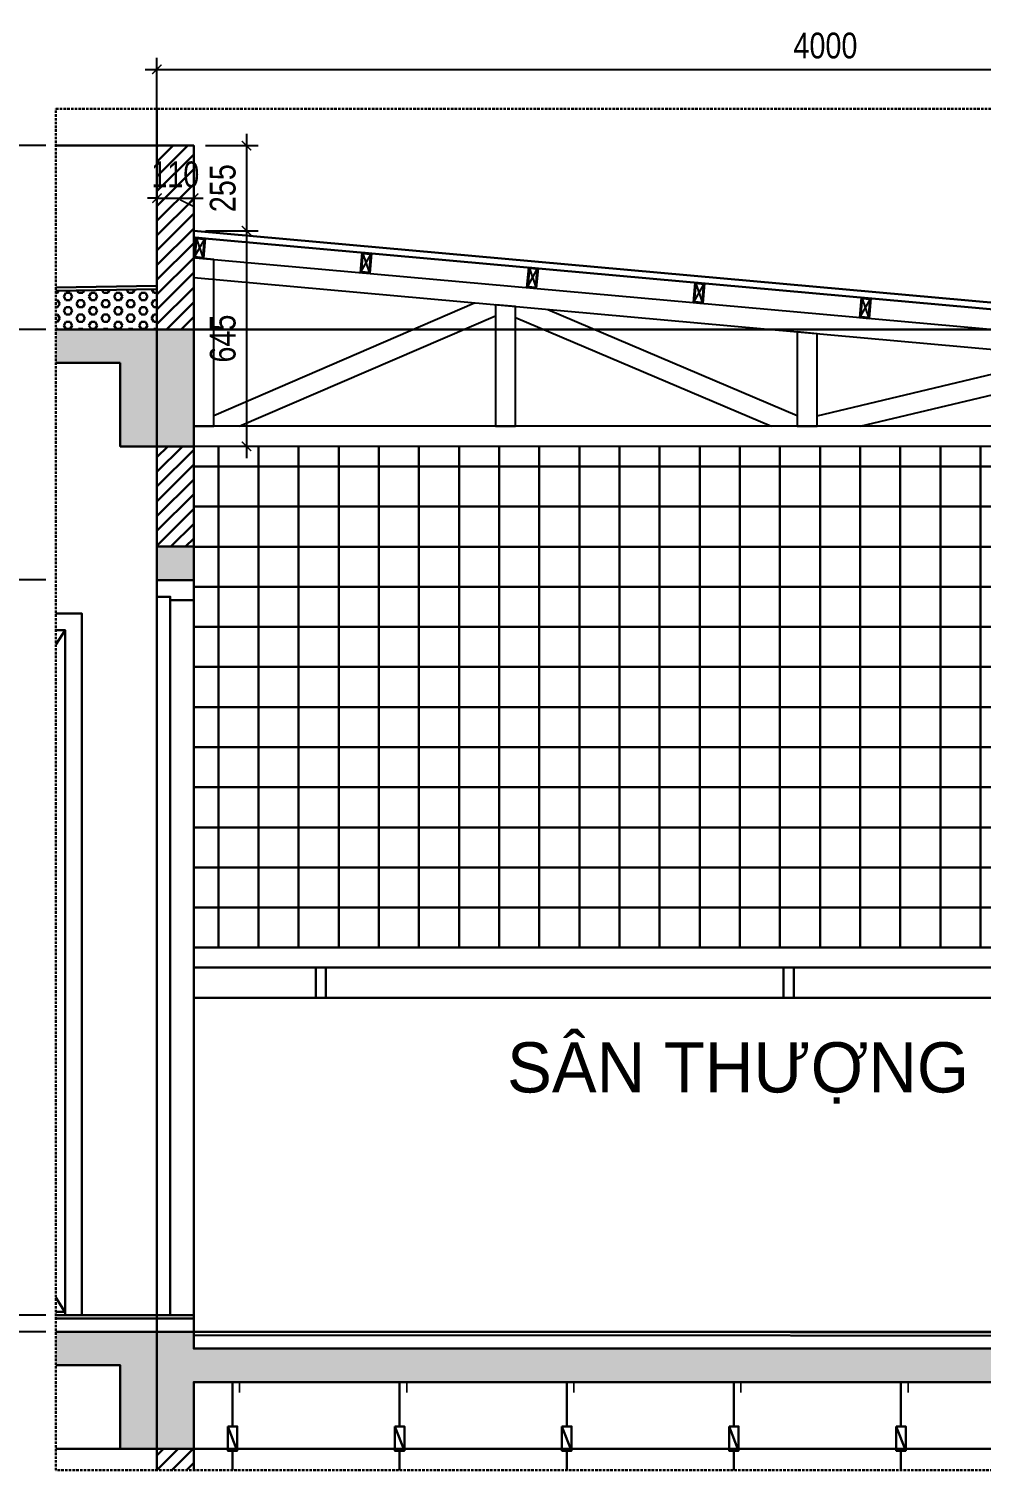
# Model space of a CAD drawing. Header units: millimetres. Extents: x -82962 to 19744, y -138000 to 4535.
# Drawn here: x 8701 to 11551, y -107143 to -102830 of the extents above; entities that cross this region are included whole.
import ezdxf

# ---------------------------------------------------------------- set-up
doc = ezdxf.new("R2010")
doc.units = ezdxf.units.MM
doc.header["$LTSCALE"] = 1000
doc.header["$MEASUREMENT"] = 0
doc.header["$PDMODE"] = 3
doc.linetypes.add('HIDDEN', pattern=[0.375, 0.25, -0.125])
doc.layers.get('0').update_dxf_attribs({"lineweight": 30})
doc.layers.get('DEFPOINTS').update_dxf_attribs({"color": 4, "lineweight": 30})
for name, color, linetype in [('7', 7, 'Continuous'), ('net-vatlieu', 250, 'Continuous'), ('THEP', 30, 'Continuous')]:
    doc.layers.add(name, color=color, linetype=linetype)
doc.layers.add('THAY', color=4, linetype='Continuous', lineweight=30)
doc.styles.add('A2', font='VnAvantH.TTF')
doc.styles.add('dim', font='arial.ttf', dxfattribs={"width": 0.8})
doc.dimstyles.new('1-100-100', dxfattribs={"dimscale": 0, "dimtxt": 2.2, "dimasz": 0.8, "dimexe": 1, "dimexo": 1, "dimgap": 0.9, "dimtad": 1, "dimdec": 0, "dimzin": 0, "dimdsep": 46, "dimtxsty": 'dim', "dimblk1": 'ARCHTICK', "dimblk2": 'ARCHTICK', "dimsah": 1, "dimcen": 1, "dimdle": 1, "dimclrd": 256, "dimclre": 256, "dimclrt": 1, "dimadec": 0, "dimazin": 0, "dimtfac": 0.0001, "dimtdec": 0, "dimtix": 1, "dimtmove": 2, "dimatfit": 3, "dimldrblk": 'DOT', "dimfxl": 100, "dimtolj": 1, "dimtzin": 0, "dimarcsym": 0})

# ---------------------------------------------------------------- blocks, each defined once
blk = doc.blocks.new('thep 30x60')
at = {"layer": 'net-vatlieu', "ltscale": 0.2}
for points in [[(-28682.6, -43525.4), (-28653.8, -43474)], [(-28677.7, -43471.8), (-28658.7, -43527.5)]]:
    blk.add_lwpolyline(points, dxfattribs=at)
at = {"layer": 'THEP', "ltscale": 0.2}
for points in [[(-28650.6, -43471.2), (-28680.5, -43468.6), (-28685.8, -43528.1), (-28655.9, -43530.8)], [(-28653.8, -43474), (-28677.7, -43471.8), (-28682.6, -43525.4), (-28658.7, -43527.5)]]:
    blk.add_lwpolyline(points, close=True, dxfattribs=at)
blk.add_lwpolyline([(-28656, -43531), (-28650.6, -43471.2)], dxfattribs=at)
blk = doc.blocks.new('vk')
at = {"layer": '7'}
for p, q in [((-25033.4, -44087.7), (-25033.4, -43856.7)), ((-24973.4, -44087.7), (-24973.4, -43862.1)), ((-25033.4, -44027.7), (-28745.8, -44027.7)), ((-24973.4, -44087.7), (-28745.8, -44087.7))]:
    blk.add_line(p, q, dxfattribs=at)
for points in [[(-28685.8, -43528.1), (-28745.8, -43522.7), (-28745.8, -44027.7), (-28685.8, -44027.7)], [(-27783.3, -43669.5), (-27843.3, -43664.1), (-27843.3, -44027.7), (-27783.3, -44027.7)], [(-26880.8, -43750.7), (-26940.8, -43745.3), (-26940.8, -44027.7), (-26880.8, -44027.7)], [(-25978.3, -43831.9), (-26038.3, -43826.5), (-26038.3, -44027.7), (-25978.3, -44027.7)]]:
    blk.add_lwpolyline(points, close=True, dxfattribs=at)
for points in [[(-28740.5, -43523.2), (-24973.4, -43862.1)], [(-28745.8, -43582.9), (-25033.4, -43916.9)], [(-28685.8, -43995), (-27906, -43658.5)], [(-27686.1, -43678.3), (-26940.8, -43995.1)], [(-28610.1, -44027.7), (-27843.3, -43696.8)], [(-27783.3, -43702.1), (-27017.5, -44027.7)], [(-26880.8, -43996.8), (-26132.2, -43818.1)], [(-26751.6, -44027.7), (-26038.3, -43857.4)], [(-25978.3, -43857.4), (-25162.6, -44027.7)], [(-25734.7, -43853.8), (-25033.4, -43996.8)]]:
    blk.add_lwpolyline(points, dxfattribs=at)
blk = doc.blocks.new('_ARCHTICK')
at = {"color": 0, "linetype": 'ByBlock', "const_width": 0.15}
blk.add_lwpolyline([(-0.5, -0.5), (0.5, 0.5)], dxfattribs=at)
blk = doc.blocks.new('*D1700')
at = {"layer": 'DEFPOINTS', "color": 0, "ltscale": 0.2, "transparency": 16777216}
for p in [(8584.6, -106679.3), (8782.7, -106679.3), (8782.7, -106729.3)]:
    blk.add_point(p, dxfattribs=at)
at = {"layer": 'THAY', "lineweight": -2, "ltscale": 0.2, "transparency": 16777216}
for p, q in [((8584.6, -106679.3), (8584.6, -106655.3)), ((8752.7, -106679.3), (8554.6, -106679.3)), ((8584.6, -106729.3), (8584.6, -106679.3)), ((8752.7, -106729.3), (8554.6, -106729.3)), ((8584.6, -106729.3), (8584.6, -106753.3))]:
    blk.add_line(p, q, dxfattribs=at)
at = {"layer": 'THAY', "lineweight": -2, "ltscale": 0.2, "transparency": 16777216, "xscale": 24.00000122333136, "yscale": 24.00000122333136, "zscale": 24.00000122333136}
for p, rotation in [((8584.6, -106679.3), 270), ((8584.6, -106729.3), 90)]:
    blk.add_blockref('_ARCHTICK', p, dxfattribs=dict(at, rotation=rotation))
at = {"layer": 'THAY', "color": 1, "ltscale": 0.2, "transparency": 16777216, "insert": (8523.9, -106704.3), "char_height": 66, "attachment_point": 5, "rotation": 90, "style": 'dim'}
blk.add_mtext('\\A1;50', dxfattribs=at)
blk = doc.blocks.new('_DOT')
at = {"color": 0, "linetype": 'ByBlock', "ltscale": 10}
blk.add_line((-0.5, 0), (-1, 0), dxfattribs=at)
at = {"color": 0, "linetype": 'ByBlock', "ltscale": 10, "const_width": 0.5}
blk.add_lwpolyline([(-0.25, 0, 1), (0.25, 0, 1)], format="xyb", close=True, dxfattribs=at)
blk = doc.blocks.new('*D1701')
at = {"layer": 'DEFPOINTS', "color": 0, "ltscale": 0.2, "transparency": 16777216}
for p in [(8584.6, -104479.3), (8782.7, -104479.3), (8782.7, -106679.3)]:
    blk.add_point(p, dxfattribs=at)
at = {"layer": 'THAY', "lineweight": -2, "ltscale": 0.2, "transparency": 16777216}
for p, q in [((8584.6, -106709.3), (8584.6, -104449.3)), ((8752.7, -104479.3), (8554.6, -104479.3)), ((8752.7, -106679.3), (8554.6, -106679.3))]:
    blk.add_line(p, q, dxfattribs=at)
at = {"layer": 'THAY', "lineweight": -2, "ltscale": 0.2, "transparency": 16777216, "xscale": 24.00000122333136, "yscale": 24.00000122333136, "zscale": 24.00000122333136}
for p, rotation in [((8584.6, -104479.3), 90), ((8584.6, -106679.3), 270)]:
    blk.add_blockref('_ARCHTICK', p, dxfattribs=dict(at, rotation=rotation))
at = {"layer": 'THAY', "color": 1, "ltscale": 0.2, "transparency": 16777216, "insert": (8523.9, -105579.3), "char_height": 66, "attachment_point": 5, "rotation": 90, "style": 'dim'}
blk.add_mtext('\\A1;2200', dxfattribs=at)
blk = doc.blocks.new('*D1702')
at = {"layer": 'DEFPOINTS', "color": 0, "ltscale": 0.2, "transparency": 16777216}
for p in [(8584.6, -103729.3), (8782.7, -103729.3), (8782.7, -104479.3)]:
    blk.add_point(p, dxfattribs=at)
at = {"layer": 'THAY', "lineweight": -2, "ltscale": 0.2, "transparency": 16777216}
for p, q in [((8752.7, -103729.3), (8554.6, -103729.3)), ((8584.6, -104509.3), (8584.6, -103699.3)), ((8752.7, -104479.3), (8554.6, -104479.3))]:
    blk.add_line(p, q, dxfattribs=at)
at = {"layer": 'THAY', "lineweight": -2, "ltscale": 0.2, "transparency": 16777216, "xscale": 24.00000122333136, "yscale": 24.00000122333136, "zscale": 24.00000122333136}
for p, rotation in [((8584.6, -103729.3), 90), ((8584.6, -104479.3), 270)]:
    blk.add_blockref('_ARCHTICK', p, dxfattribs=dict(at, rotation=rotation))
at = {"layer": 'THAY', "color": 1, "ltscale": 0.2, "transparency": 16777216, "insert": (8523.9, -104104.3), "char_height": 66, "attachment_point": 5, "rotation": 90, "style": 'dim'}
blk.add_mtext('\\A1;750', dxfattribs=at)
blk = doc.blocks.new('*D1703')
at = {"layer": 'DEFPOINTS', "color": 0, "ltscale": 0.2, "transparency": 16777216}
for p in [(8782.7, -103179.3), (8386.6, -103729.3), (8782.7, -103729.3)]:
    blk.add_point(p, dxfattribs=at)
at = {"layer": 'THAY', "lineweight": -2, "ltscale": 0.2, "transparency": 16777216}
for p, q in [((8386.6, -103149.3), (8386.6, -103759.3)), ((8752.7, -103179.3), (8356.6, -103179.3)), ((8752.7, -103729.3), (8356.6, -103729.3))]:
    blk.add_line(p, q, dxfattribs=at)
at = {"layer": 'THAY', "lineweight": -2, "ltscale": 0.2, "transparency": 16777216, "xscale": 24.00000122333136, "yscale": 24.00000122333136, "zscale": 24.00000122333136}
for p, rotation in [((8386.6, -103179.3), 90), ((8386.6, -103729.3), 270)]:
    blk.add_blockref('_ARCHTICK', p, dxfattribs=dict(at, rotation=rotation))
at = {"layer": 'THAY', "color": 1, "ltscale": 0.2, "transparency": 16777216, "insert": (8325.9, -103454.3), "char_height": 66, "attachment_point": 5, "rotation": 90, "style": 'dim'}
blk.add_mtext('\\A1;550', dxfattribs=at)
blk = doc.blocks.new('*D1704')
at = {"layer": 'DEFPOINTS', "color": 0, "ltscale": 0.2, "transparency": 16777216}
for p in [(8782.7, -103729.3), (8386.6, -106729.3), (8782.7, -106729.3)]:
    blk.add_point(p, dxfattribs=at)
at = {"layer": 'THAY', "lineweight": -2, "ltscale": 0.2, "transparency": 16777216}
for p, q in [((8752.7, -103729.3), (8356.6, -103729.3)), ((8386.6, -103699.3), (8386.6, -106759.3)), ((8752.7, -106729.3), (8356.6, -106729.3))]:
    blk.add_line(p, q, dxfattribs=at)
at = {"layer": 'THAY', "lineweight": -2, "ltscale": 0.2, "transparency": 16777216, "xscale": 24.00000122333136, "yscale": 24.00000122333136, "zscale": 24.00000122333136}
for p, rotation in [((8386.6, -103729.3), 90), ((8386.6, -106729.3), 270)]:
    blk.add_blockref('_ARCHTICK', p, dxfattribs=dict(at, rotation=rotation))
at = {"layer": 'THAY', "color": 1, "ltscale": 0.2, "transparency": 16777216, "insert": (8325.9, -105229.3), "char_height": 66, "attachment_point": 5, "rotation": 90, "style": 'dim'}
blk.add_mtext('\\A1;3000', dxfattribs=at)
blk = doc.blocks.new('*D1725')
at = {"layer": 'DEFPOINTS', "color": 0, "ltscale": 0.2, "transparency": 16777216}
for p in [(9194.6, -103336.7), (9084.6, -103450.3), (9194.6, -103450.3)]:
    blk.add_point(p, dxfattribs=at)
at = {"layer": 'THAY', "lineweight": -2, "ltscale": 0.2, "transparency": 16777216}
for p, q in [((9084.6, -103336.7), (9056.6, -103336.7)), ((9084.6, -103415.3), (9084.6, -103301.7)), ((9084.6, -103336.7), (9194.6, -103336.7)), ((9194.6, -103415.3), (9194.6, -103301.7)), ((9194.6, -103336.7), (9222.6, -103336.7))]:
    blk.add_line(p, q, dxfattribs=at)
at = {"layer": 'THAY', "lineweight": -2, "ltscale": 0.2, "transparency": 16777216, "xscale": 27.99999999999999, "yscale": 27.99999999999999, "zscale": 27.99999999999999}
blk.add_blockref('_ARCHTICK', (9084.6, -103336.7), dxfattribs=at)
at = {"layer": 'THAY', "lineweight": -2, "ltscale": 0.2, "transparency": 16777216, "xscale": 27.99999999999999, "yscale": 27.99999999999999, "zscale": 27.99999999999999, "rotation": 180}
blk.add_blockref('_ARCHTICK', (9194.6, -103336.7), dxfattribs=at)
at = {"layer": 'THAY', "color": 1, "ltscale": 0.2, "transparency": 16777216, "insert": (9139.6, -103265.9), "char_height": 77, "attachment_point": 5, "style": 'dim'}
blk.add_mtext('\\A1;110', dxfattribs=at)
blk = doc.blocks.new('*D1726')
at = {"layer": 'DEFPOINTS', "color": 0, "ltscale": 0.2, "transparency": 16777216}
for p in [(13084.6, -102951.3), (9084.6, -103144.3), (13084.6, -103269.4)]:
    blk.add_point(p, dxfattribs=at)
at = {"layer": 'THAY', "lineweight": -2, "ltscale": 0.2, "transparency": 16777216}
for p, q in [((9049.6, -102951.3), (13119.6, -102951.3)), ((9084.6, -103109.3), (9084.6, -102916.3)), ((13084.6, -103234.4), (13084.6, -102916.3))]:
    blk.add_line(p, q, dxfattribs=at)
at = {"layer": 'THAY', "lineweight": -2, "ltscale": 0.2, "transparency": 16777216, "xscale": 27.99999999999999, "yscale": 27.99999999999999, "zscale": 27.99999999999999, "rotation": 180}
blk.add_blockref('_ARCHTICK', (9084.6, -102951.3), dxfattribs=at)
at = {"layer": 'THAY', "lineweight": -2, "ltscale": 0.2, "transparency": 16777216, "xscale": 27.99999999999999, "yscale": 27.99999999999999, "zscale": 27.99999999999999}
blk.add_blockref('_ARCHTICK', (13084.6, -102951.3), dxfattribs=at)
at = {"layer": 'THAY', "color": 1, "ltscale": 0.2, "transparency": 16777216, "insert": (11084.6, -102880.5), "char_height": 77, "attachment_point": 5, "style": 'dim'}
blk.add_mtext('\\A1;4000', dxfattribs=at)
blk = doc.blocks.new('*D1727')
at = {"layer": 'DEFPOINTS', "color": 0, "ltscale": 0.2, "transparency": 16777216}
for p in [(9194.6, -103179.3), (9194.6, -103434.3), (9352.7, -103434.3)]:
    blk.add_point(p, dxfattribs=at)
at = {"layer": 'THAY', "lineweight": -2, "ltscale": 0.2, "transparency": 16777216}
for p, q in [((9352.7, -103144.3), (9352.7, -103469.3)), ((9229.6, -103179.3), (9387.7, -103179.3)), ((9229.6, -103434.3), (9387.7, -103434.3))]:
    blk.add_line(p, q, dxfattribs=at)
at = {"layer": 'THAY', "lineweight": -2, "ltscale": 0.2, "transparency": 16777216, "xscale": 27.99999999999999, "yscale": 27.99999999999999, "zscale": 27.99999999999999}
for p, rotation in [((9352.7, -103179.3), 90), ((9352.7, -103434.3), 270)]:
    blk.add_blockref('_ARCHTICK', p, dxfattribs=dict(at, rotation=rotation))
at = {"layer": 'THAY', "color": 1, "ltscale": 0.2, "transparency": 16777216, "insert": (9281.9, -103306.8), "char_height": 77, "attachment_point": 5, "rotation": 90, "style": 'dim'}
blk.add_mtext('\\A1;255', dxfattribs=at)
blk = doc.blocks.new('*D1728')
at = {"layer": 'DEFPOINTS', "color": 0, "ltscale": 0.2, "transparency": 16777216}
for p in [(9194.6, -103434.3), (9194.6, -104079.3), (9352.7, -104079.3)]:
    blk.add_point(p, dxfattribs=at)
at = {"layer": 'THAY', "lineweight": -2, "ltscale": 0.2, "transparency": 16777216}
for p, q in [((9352.7, -103399.3), (9352.7, -104114.3)), ((9229.6, -103434.3), (9387.7, -103434.3)), ((9229.6, -104079.3), (9387.7, -104079.3))]:
    blk.add_line(p, q, dxfattribs=at)
at = {"layer": 'THAY', "lineweight": -2, "ltscale": 0.2, "transparency": 16777216, "xscale": 27.99999999999999, "yscale": 27.99999999999999, "zscale": 27.99999999999999}
for p, rotation in [((9352.7, -103434.3), 90), ((9352.7, -104079.3), 270)]:
    blk.add_blockref('_ARCHTICK', p, dxfattribs=dict(at, rotation=rotation))
at = {"layer": 'THAY', "color": 1, "ltscale": 0.2, "transparency": 16777216, "insert": (9281.9, -103756.8), "char_height": 77, "attachment_point": 5, "rotation": 90, "style": 'dim'}
blk.add_mtext('\\A1;645', dxfattribs=at)

msp = doc.modelspace()

# ---------------------------------------------------------------- hatches: boundary and pattern name
at = {"layer": 'THAY', "ltscale": 0.2}
h = msp.add_hatch(dxfattribs=at)
h.set_pattern_fill('ANSI31', color=256, scale=250, style=0)
h.set_pattern_definition([(45, (-17251.51, -1179.72), (-22.097087, 22.097087), [])])
h.paths.add_polyline_path([(13084.64237, -105829.33323), (12974.64237, -105829.33323), (12974.64237, -106179.33323), (12974.64237, -106729.33323), (13084.64237, -106729.33323)])
h.paths.add_polyline_path([(9194.64237, -103361.61608), (9194.64237, -103179.33323), (9084.64237, -103179.33323), (9084.64237, -103729.33323), (9194.64237, -103729.33323), (9194.64237, -103511.61608)])
h.paths.add_polyline_path([(9194.64237, -104079.33323), (9084.64237, -104079.33323), (9084.64237, -104379.33323), (9194.64237, -104379.33323)])
h.paths.add_polyline_path([(10074.97231, -106109.29517), (11511.68693, -106109.29517), (11511.68693, -105766.30736), (10074.97231, -105766.30736)], flags=9)
h = msp.add_hatch(dxfattribs=at)
h.set_pattern_fill('HEX', color=256, scale=100, style=0, double=1)
h.paths.add_polyline_path([(9084.64237, -103609.33323), (8782.66642, -103614.08666), (8782.66642, -103729.33323), (9084.64237, -103729.33323)])
h = msp.add_hatch(color=256, dxfattribs=at)
h.paths.add_polyline_path([(9084.64237, -103729.33323), (8782.66642, -103729.33323), (8782.66642, -103829.33323), (8974.64237, -103829.33323), (8974.64237, -104079.33323), (9084.64237, -104079.33323)])
h.paths.add_polyline_path([(9194.64237, -104379.33323), (9084.64237, -104379.33323), (9084.64237, -104479.33323), (9194.64237, -104479.33323)])
h.paths.add_polyline_path([(9194.64237, -103729.33323), (9084.64237, -103729.33323), (9084.64237, -104079.33323), (9194.64237, -104079.33323)])
h.paths.add_polyline_path([(13084.64237, -106729.33323), (12974.64237, -106729.33323), (12864.64237, -106729.33323), (12864.64237, -106779.33323), (9194.64237, -106779.33323), (9194.64237, -106729.33323), (8782.66642, -106729.33323), (8782.66642, -106829.33323), (8974.64237, -106829.33323), (8974.64237, -107079.33323), (9194.64237, -107079.33323), (9194.64237, -106879.33323), (12864.64237, -106879.33323), (12864.64237, -107079.33323), (13084.64237, -107079.33323)])
h.paths.add_polyline_path([(12546.74075, -106022.14805), (12621.29284, -106015.93538), (12625.45033, -106065.8252), (12550.89824, -106072.03788)], flags=9)
h.paths.add_polyline_path([(12263.5157, -106289.65345), (12335.76904, -106289.65345), (12335.76904, -106339.85127), (12263.5157, -106339.85127)], flags=9)
h.paths.add_polyline_path([(10074.97231, -106109.29517), (11511.68693, -106109.29517), (11511.68693, -105766.30736), (10074.97231, -105766.30736)], flags=9)
h = msp.add_hatch(dxfattribs=at)
h.set_pattern_fill('_USER', color=256, scale=120, style=0, double=1, pattern_type=0)
h.set_pattern_definition([(0, (-17251.51, -1179.72), (0, 120), []), (90, (-17251.51, -1179.72), (-120, 7e-15), [])])
h.paths.add_polyline_path([(12864.64237, -105529.33323), (12892.04572, -105529.33323), (12892.04572, -104079.33323), (9194.64237, -104079.33323), (9194.64237, -105579.33323), (12864.64237, -105579.33323)])
h = msp.add_hatch(dxfattribs=at)
h.set_pattern_fill('ANSI31', color=256, scale=250, style=0)
h.set_pattern_definition([(45, (9084.642, -107143.076), (-22.097, 22.097), [])])
h.paths.add_polyline_path([(9084.64237, -107079.33323), (9084.64237, -107143.07584), (9194.64237, -107143.07584), (9194.64237, -107079.33323)])

# ---------------------------------------------------------------- linework, layer by layer
at = {"layer": 'THAY', "ltscale": 0.01}
msp.add_line((9084.64237, -107143.07584), (9084.64237, -103069.78667), dxfattribs=at)
at = {"layer": 'THAY', "ltscale": 0.2}
for p, q in [((9194.64237, -103361.61608), (9194.64237, -103609.0225)), ((9084.64237, -104529.33323), (9084.64237, -106679.33323)), ((9124.64237, -104539.33323), (9124.64237, -106679.33323)), ((9194.64237, -104539.33323), (9194.64237, -106679.33323)), ((8809.64237, -106669.33323), (8782.66642, -106669.33323)), ((8782.66642, -106729.33323), (8974.64237, -106729.33323)), ((9296.26345, -107011.99885), (9324.97628, -107084.93302)), ((9796.26345, -107011.99885), (9824.97628, -107084.93302)), ((10296.26345, -107011.99885), (10324.97628, -107084.93302)), ((10796.26345, -107011.99885), (10824.97628, -107084.93302)), ((11296.26345, -107011.99885), (11324.97628, -107084.93302))]:
    msp.add_line(p, q, dxfattribs=at)
at = {"layer": 'THAY'}
for p, q in [((9559.64237, -105729.33323), (9559.64237, -105639.33323)), ((9589.64237, -105729.33323), (9589.64237, -105639.33323)), ((10959.64237, -105729.33323), (10959.64237, -105639.33323)), ((10989.64237, -105729.33323), (10989.64237, -105639.33323)), ((8782.66642, -107079.33323), (9084.64237, -107079.33323)), ((9194.64237, -107079.33323), (12864.64237, -107079.33323)), ((9194.64237, -107079.33323), (9194.64237, -107143.07584))]:
    msp.add_line(p, q, dxfattribs=at)
at = {"layer": 'THAY', "ltscale": 0.5}
msp.add_line((9194.64237, -106679.33323), (9194.64237, -106729.33323), dxfattribs=at)
at = {"layer": 'THAY', "linetype": 'HIDDEN', "ltscale": 0.03}
msp.add_lwpolyline([(8782.66642, -103069.78667), (13384.64237, -103069.78667), (13384.64237, -107143.07584), (8782.66642, -107143.07584)], close=True, dxfattribs=at)
at = {"layer": 'THAY', "color": 1, "linetype": 'HIDDEN', "ltscale": 0.003, "const_width": 5}
msp.add_lwpolyline([(8782.66642, -103729.33323), (9084.64237, -103729.33323), (9084.64237, -103179.33323)], dxfattribs=at)
at = {"layer": 'THAY', "ltscale": 0.2}
for points in [[(8782.66642, -103179.33323), (9084.64237, -103179.33323)], [(9194.64237, -103361.61608), (9194.64237, -103179.33323), (9084.64237, -103179.33323), (9084.64237, -103729.33323), (9194.64237, -103729.33323), (9194.64237, -103511.61608)], [(9194.64237, -103434.25244), (12998.52928, -103776.50447)], [(9194.64237, -103454.33323), (12996.73703, -103796.42401)], [(8782.66642, -104579.33323), (8859.64237, -104579.33323), (8859.64237, -106679.33323), (8782.66642, -106679.33323)], [(8782.66642, -104629.33323), (8809.64237, -104629.33323), (8809.64237, -106679.33323), (8782.66642, -106679.33323)], [(9194.64237, -106729.33323), (9194.64237, -106779.33323), (12864.64237, -106779.33323), (12864.64237, -106729.33323)], [(9310.61987, -106879.33323), (9310.61987, -107011.99885)], [(9810.61987, -106879.33323), (9810.61987, -107011.99885)], [(10310.61987, -106879.33323), (10310.61987, -107011.99885)], [(10810.61987, -106879.33323), (10810.61987, -107011.99885)], [(11310.61987, -106879.33323), (11310.61987, -107011.99885)], [(9310.61987, -107084.93302), (9310.61987, -107143.07584)], [(9810.61987, -107084.93302), (9810.61987, -107143.07584)], [(10310.61987, -107084.93302), (10310.61987, -107143.07584)], [(10810.61987, -107084.93302), (10810.61987, -107143.07584)], [(11310.61987, -107084.93302), (11310.61987, -107143.07584)]]:
    msp.add_lwpolyline(points, dxfattribs=at)
at = {"layer": 'THAY', "ltscale": 0.2, "const_width": 5}
for points in [[(9153.75025, -103341.61608), (9194.64237, -103361.61608), (9194.64237, -103434.25244), (9293.26484, -103443.12592)], [(9289.2534, -106879.33323), (9331.98633, -106879.33323), (9331.98633, -106911.18194)], [(9789.2534, -106879.33323), (9831.98633, -106879.33323), (9831.98633, -106911.18194)], [(10289.2534, -106879.33323), (10331.98633, -106879.33323), (10331.98633, -106911.18194)], [(10789.2534, -106879.33323), (10831.98633, -106879.33323), (10831.98633, -106911.18194)], [(11289.2534, -106879.33323), (11331.98633, -106879.33323), (11331.98633, -106911.18194)]]:
    msp.add_lwpolyline(points, dxfattribs=at)
at = {"layer": 'THAY', "ltscale": 0.5}
for points in [[(8782.66642, -103604.08666), (9084.64237, -103599.33323)], [(8782.66642, -103614.08666), (9084.64237, -103609.33323)], [(8974.64237, -103829.33323), (8974.64237, -104079.33323), (9194.64237, -104079.33323), (9194.64237, -103729.33323), (8782.66642, -103729.33323)], [(8782.66642, -103829.33323), (8974.64237, -103829.33323)], [(8782.66642, -106679.33323), (9194.64237, -106679.33323)], [(8782.66642, -106689.33323), (9194.64237, -106689.33323)], [(8782.66642, -106829.33323), (8974.64237, -106829.33323), (8974.64237, -107079.33323), (9194.64237, -107079.33323), (9194.64237, -106879.33323), (12864.64237, -106879.33323), (12864.64237, -107079.33323), (13084.64237, -107079.33323), (13084.64237, -106729.33323), (12864.64237, -106729.33323)], [(8974.64237, -106729.33323), (8782.66642, -106729.33323)], [(9194.64237, -106729.33323), (8974.64237, -106729.33323)], [(9194.64237, -106729.33323), (12764.64237, -106731.33323)], [(9194.64237, -106739.33323), (12764.64237, -106741.33323)]]:
    msp.add_lwpolyline(points, dxfattribs=at)
at = {"layer": 'THAY', "ltscale": 0.01}
for points in [[(8782.66642, -103729.33323), (13384.64237, -103729.33323)], [(8782.66642, -106729.33323), (13384.64237, -106729.33323)]]:
    msp.add_lwpolyline(points, dxfattribs=at)
at = {"layer": 'THAY', "linetype": 'Continuous'}
msp.add_lwpolyline([(9084.64237, -104379.33323), (9194.64237, -104379.33323), (9194.64237, -104079.33323), (9084.64237, -104079.33323)], close=True, dxfattribs=at)
at = {"layer": 'THAY', "ltscale": 0.5}
msp.add_lwpolyline([(9194.64237, -104379.33323), (9084.64237, -104379.33323), (9084.64237, -104479.33323), (9194.64237, -104479.33323)], close=True, dxfattribs=at)
at = {"layer": 'THAY', "linetype": 'ByBlock'}
msp.add_lwpolyline([(9194.64237, -104479.33323), (9194.64237, -104539.33323), (9124.64237, -104539.33323), (9124.64237, -104529.33323), (9084.64237, -104529.33323), (9084.64237, -104479.33323)], close=True, dxfattribs=at)
at = {"layer": 'THAY', "linetype": 'HIDDEN', "ltscale": 0.2}
for points in [[(8809.64237, -104629.33323), (8782.66642, -104672.5369)], [(8782.66642, -106626.55105), (8809.64237, -106669.33323)]]:
    msp.add_lwpolyline(points, dxfattribs=at)
at = {"layer": 'THAY'}
for points in [[(9194.64237, -105579.33323), (12864.64237, -105579.33323)], [(9194.64237, -105639.33323), (12864.64237, -105639.33323)], [(9194.64237, -105729.33323), (12864.64237, -105729.33323)]]:
    msp.add_lwpolyline(points, dxfattribs=at)
at = {"layer": 'THAY', "color": 1, "linetype": 'HIDDEN', "ltscale": 0.006, "const_width": 5}
for points in [[(9194.64237, -106779.33323), (12864.64237, -106779.33323), (12864.64237, -106729.33323), (12974.64237, -106729.33323), (12974.64237, -106429.33323)], [(9194.64237, -106779.33323), (9194.64237, -106729.33323), (9084.64237, -106729.33323)]]:
    msp.add_lwpolyline(points, dxfattribs=at)
at = {"layer": 'THAY', "ltscale": 0.2}
for points in [[(9296.26345, -107011.99885), (9324.97628, -107011.99885), (9324.97628, -107084.93302), (9296.26345, -107084.93302)], [(9796.26345, -107011.99885), (9824.97628, -107011.99885), (9824.97628, -107084.93302), (9796.26345, -107084.93302)], [(10296.26345, -107011.99885), (10324.97628, -107011.99885), (10324.97628, -107084.93302), (10296.26345, -107084.93302)], [(10796.26345, -107011.99885), (10824.97628, -107011.99885), (10824.97628, -107084.93302), (10796.26345, -107084.93302)], [(11296.26345, -107011.99885), (11324.97628, -107011.99885), (11324.97628, -107084.93302), (11296.26345, -107084.93302)]]:
    msp.add_lwpolyline(points, close=True, dxfattribs=at)
at = {"layer": 'THAY', "linetype": 'Continuous'}
msp.add_lwpolyline([(9194.64237, -107143.07584), (9194.64237, -107079.33323), (9084.64237, -107079.33323), (9084.64237, -107143.07584)], dxfattribs=at)

# ---------------------------------------------------------------- block references
at = {"layer": 'THAY'}
for name, p in [('thep 30x60', (37880.47452, -59986.26121)), ('vk', (37940.47452, -59991.65967)), ('thep 30x60', (38378.46289, -60031.06736)), ('thep 30x60', (38876.45676, -60075.63163)), ('thep 30x60', (39374.40737, -60120.67676)), ('thep 30x60', (39872.35798, -60165.72189))]:
    msp.add_blockref(name, p, dxfattribs=at)

# ---------------------------------------------------------------- texts
at = {"layer": 'THAY', "style": 'A2'}
msp.add_text('s©n th\xadîng', height=150.286865, dxfattribs=at).set_placement((10132.13695, -106012.89503))

# ---------------------------------------------------------------- dimensions: what is measured, and where the dimension line sits
at = {"layer": 'THAY', "ltscale": 0.2}
for base, p1, p2, picture, middle in [((13084.64237, -102951.30785), (9084.64237, -103144.33323), (13084.64237, -103269.40431), '*D1726', (11084.64237, -102880.49373)), ((9194.64237, -103336.6847), (9084.64237, -103450.29375), (9194.64237, -103450.29375), '*D1725', (9139.64237, -103265.87058))]:
    dim = msp.add_linear_dim(base=base, p1=p1, p2=p2, dimstyle='1-100-100', override={"dimscale": 35}, dxfattribs=at)
    dim.commit()
    dim.dimension.update_dxf_attribs({"geometry": picture, "text_midpoint": middle})
for base, p1, p2, override, picture, middle in [((8386.63262, -103729.33323), (8782.66642, -103179.33323), (8782.66642, -103729.33323), {"dimscale": 30.000002}, '*D1703', (8325.9348, -103454.33323)), ((9352.71516, -103434.25244), (9194.64237, -103179.33323), (9194.64237, -103434.25244), {"dimscale": 35}, '*D1727', (9281.90104, -103306.79283)), ((9352.71516, -104079.33323), (9194.64237, -103434.25244), (9194.64237, -104079.33323), {"dimscale": 35}, '*D1728', (9281.90104, -103756.79283)), ((8386.63262, -106729.33323), (8782.66642, -103729.33323), (8782.66642, -106729.33323), {"dimscale": 30.000002}, '*D1704', (8325.91229, -105229.33323)), ((8584.63263, -103729.33323), (8782.66642, -104479.33323), (8782.66642, -103729.33323), {"dimscale": 30.000002}, '*D1702', (8523.93481, -104104.33323)), ((8584.63263, -104479.33323), (8782.66642, -106679.33323), (8782.66642, -104479.33323), {"dimscale": 30.000002}, '*D1701', (8523.93481, -105579.33323)), ((8584.63263, -106679.33323), (8782.66642, -106729.33323), (8782.66642, -106679.33323), {"dimscale": 30.000002}, '*D1700', (8523.93481, -106704.33323))]:
    dim = msp.add_linear_dim(base=base, p1=p1, p2=p2, angle=90, dimstyle='1-100-100', override=override, dxfattribs=at)
    dim.commit()
    dim.dimension.update_dxf_attribs({"geometry": picture, "text_midpoint": middle})

doc.saveas('drawing.dxf')
